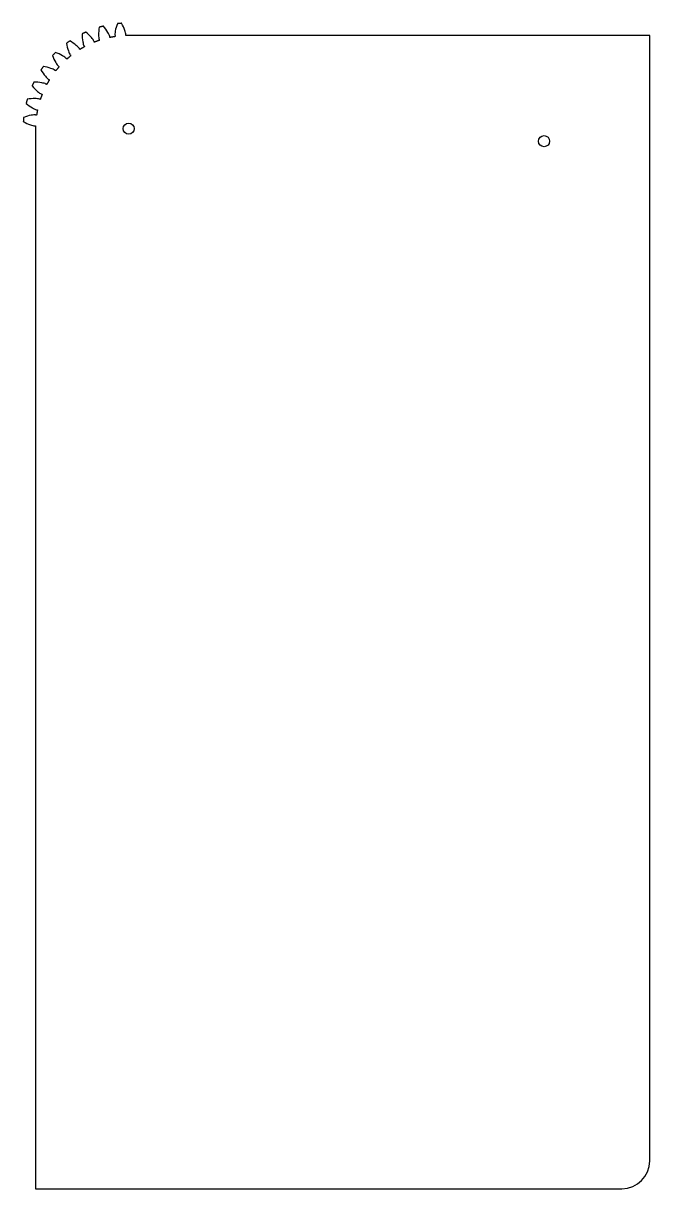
# Model space of a CAD drawing. Extents: x 72 to 298, y -420 to 0.
import ezdxf

# ---------------------------------------------------------------- set-up
doc = ezdxf.new("R2010")
doc.units = 0
doc.layers.add('Shape2DView', color=7, linetype='CONTINUOUS')

msp = doc.modelspace()

# ---------------------------------------------------------------- linework, layer by layer
at = {"layer": 'Shape2DView'}
for p, q in [((297.555, -4.53114), (109.081, -4.53114)), ((297.555, -409.531), (297.555, -4.53114)), ((76.5555, -37.0549), (76.5555, -419.531)), ((76.5555, -419.531), (287.555, -419.531))]:
    msp.add_line(p, q, dxfattribs=at)
for centre in [(110.043, -38.0173), (259.555, -42.5311)]:
    msp.add_circle(centre, 2, dxfattribs=at)
msp.add_arc((287.555, -409.531), 10, -90, 0, dxfattribs=at)
for points, knots in [([(93.305, -3.90248), (93.2942, -4.8443), (93.3448, -5.79597), (93.5226, -6.72331), (93.5774, -7.0135), (93.6463, -7.30043), (93.7293, -7.5841), (93.7934, -7.81228), (93.8762, -8.03319), (93.9775, -8.24682)], [0, 0, 0, 0, 2.83282, 2.83282, 2.83282, 3.71808, 3.71808, 3.71808, 4.42632, 4.42632, 4.42632, 4.42632]), ([(97.5649, -6.57399), (97.4664, -6.35902), (97.3504, -6.15363), (97.2168, -5.95783), (97.0529, -5.71192), (96.8774, -5.47471), (96.6903, -5.2462), (96.0942, -4.51394), (95.3977, -3.86339), (94.6693, -3.26628)], [0, 0, 0, 0, 0.708239, 0.708239, 0.708239, 1.5935, 1.5935, 1.5935, 4.42632, 4.42632, 4.42632, 4.42632]), ([(99.4832, -1.51415), (99.3091, -2.43978), (99.1937, -3.3858), (99.2078, -4.32991), (99.2113, -4.62521), (99.2293, -4.91975), (99.2618, -5.21352), (99.2854, -5.44937), (99.3285, -5.68129), (99.3912, -5.90928)], [0, 0, 0, 0, 2.83282, 2.83282, 2.83282, 3.71808, 3.71808, 3.71808, 4.42632, 4.42632, 4.42632, 4.42632]), ([(103.215, -4.88481), (103.155, -4.656), (103.076, -4.43359), (102.979, -4.21756), (102.86, -3.94692), (102.728, -3.68283), (102.584, -3.42531), (102.124, -2.60066), (101.551, -1.83906), (100.937, -1.12453)], [0, 0, 0, 0, 0.708239, 0.708239, 0.708239, 1.5935, 1.5935, 1.5935, 4.42632, 4.42632, 4.42632, 4.42632]), ([(105.982, -0.23495), (105.65, -1.11627), (105.372, -2.02789), (105.222, -2.9601), (105.174, -3.25153), (105.141, -3.54472), (105.122, -3.83967), (105.104, -4.07602), (105.106, -4.31191), (105.129, -4.54733)], [0, 0, 0, 0, 2.83282, 2.83282, 2.83282, 3.71808, 3.71808, 3.71808, 4.42632, 4.42632, 4.42632, 4.42632]), ([(109.072, -4.20234), (109.053, -3.96665), (109.014, -3.73396), (108.955, -3.50429), (108.885, -3.21713), (108.802, -2.93419), (108.704, -2.65548), (108.394, -1.7635), (107.962, -0.91398), (107.482, -0.10374)], [0, 0, 0, 0, 0.708239, 0.708239, 0.708239, 1.5935, 1.5935, 1.5935, 4.42632, 4.42632, 4.42632, 4.42632]), ([(87.6353, -7.32737), (87.7882, -8.25676), (88.0034, -9.18518), (88.3395, -10.0675), (88.4438, -10.3438), (88.5615, -10.6144), (88.6925, -10.8794), (88.7953, -11.093), (88.9151, -11.2961), (89.052, -11.4889)], [0, 0, 0, 0, 2.83282, 2.83282, 2.83282, 3.71808, 3.71808, 3.71808, 4.42632, 4.42632, 4.42632, 4.42632]), ([(92.2944, -9.21856), (92.1601, -9.02396), (92.0102, -8.84184), (91.8446, -8.6722), (91.6405, -8.4585), (91.4264, -8.25538), (91.2025, -8.06283), (90.4883, -7.4452), (89.6895, -6.92547), (88.8684, -6.46392)], [0, 0, 0, 0, 0.708239, 0.708239, 0.708239, 1.5935, 1.5935, 1.5935, 4.42632, 4.42632, 4.42632, 4.42632]), ([(82.6465, -11.6848), (82.9584, -12.5735), (83.3315, -13.4504), (83.8158, -14.261), (83.9665, -14.515), (84.1294, -14.7611), (84.3044, -14.9992), (84.4427, -15.1917), (84.596, -15.371), (84.7643, -15.5371)], [0, 0, 0, 0, 2.83282, 2.83282, 2.83282, 3.71808, 3.71808, 3.71808, 4.42632, 4.42632, 4.42632, 4.42632]), ([(87.5632, -12.7382), (87.3972, -12.5698), (87.2179, -12.4165), (87.0254, -12.2782), (86.7872, -12.1032), (86.5411, -11.9403), (86.2872, -11.7896), (85.4766, -11.3054), (84.5996, -10.9323), (83.7109, -10.6203)], [0, 0, 0, 0, 0.708239, 0.708239, 0.708239, 1.5935, 1.5935, 1.5935, 4.42632, 4.42632, 4.42632, 4.42632]), ([(83.5151, -17.0259), (83.3223, -16.8889), (83.1191, -16.7691), (82.9055, -16.6663), (82.6406, -16.5353), (82.37, -16.4177), (82.0937, -16.3133), (81.2113, -15.9772), (80.2829, -15.762), (79.3535, -15.6091)], [0, 0, 0, 0, 0.708239, 0.708239, 0.708239, 1.5935, 1.5935, 1.5935, 4.42632, 4.42632, 4.42632, 4.42632]), ([(78.4901, -16.8423), (78.9516, -17.6633), (79.4714, -18.4621), (80.089, -19.1763), (80.2815, -19.4003), (80.4847, -19.6143), (80.6984, -19.8185), (80.868, -19.984), (81.0501, -20.134), (81.2447, -20.2683)], [0, 0, 0, 0, 2.83282, 2.83282, 2.83282, 3.71808, 3.71808, 3.71808, 4.42632, 4.42632, 4.42632, 4.42632]), ([(75.2924, -22.6431), (75.8896, -23.3716), (76.5401, -24.068), (77.2724, -24.6641), (77.5009, -24.8512), (77.7381, -25.0267), (77.984, -25.1907), (78.1798, -25.3242), (78.3852, -25.4403), (78.6001, -25.5388)], [0, 0, 0, 0, 2.83282, 2.83282, 2.83282, 3.71808, 3.71808, 3.71808, 4.42632, 4.42632, 4.42632, 4.42632]), ([(80.273, -21.9514), (80.0594, -21.85), (79.8384, -21.7673), (79.6103, -21.7031), (79.3266, -21.6201), (79.0397, -21.5513), (78.7495, -21.4965), (77.8221, -21.3187), (76.8705, -21.268), (75.9286, -21.2788)], [0, 0, 0, 0, 0.708239, 0.708239, 0.708239, 1.5935, 1.5935, 1.5935, 4.42632, 4.42632, 4.42632, 4.42632]), ([(73.1507, -28.9112), (73.8652, -29.5248), (74.6268, -30.0977), (75.4515, -30.5576), (75.709, -30.7022), (75.9731, -30.8339), (76.2437, -30.9526), (76.4597, -31.0502), (76.6822, -31.1288), (76.911, -31.1884)], [0, 0, 0, 0, 2.83282, 2.83282, 2.83282, 3.71808, 3.71808, 3.71808, 4.42632, 4.42632, 4.42632, 4.42632]), ([(77.9354, -27.365), (77.7075, -27.3023), (77.4755, -27.2592), (77.2397, -27.2356), (76.9459, -27.2032), (76.6514, -27.1852), (76.3561, -27.1816), (75.412, -27.1675), (74.4659, -27.2829), (73.5403, -27.4571)], [0, 0, 0, 0, 0.708239, 0.708239, 0.708239, 1.5935, 1.5935, 1.5935, 4.42632, 4.42632, 4.42632, 4.42632]), ([(76.5735, -33.1024), (76.3381, -33.0802), (76.1022, -33.078), (75.8658, -33.0958), (75.5709, -33.1148), (75.2777, -33.1482), (74.9863, -33.196), (74.0541, -33.3461), (73.1424, -33.6239), (72.2611, -33.9562)], [0, 0, 0, 0, 0.708239, 0.708239, 0.708239, 1.5935, 1.5935, 1.5935, 4.42632, 4.42632, 4.42632, 4.42632]), ([(72.1299, -35.4559), (72.9401, -35.9361), (73.7897, -36.3681), (74.6816, -36.6778), (74.9604, -36.7754), (75.2433, -36.8592), (75.5304, -36.9292), (75.7601, -36.9878), (75.9928, -37.0265), (76.2285, -37.0456)], [0, 0, 0, 0, 2.83282, 2.83282, 2.83282, 3.71808, 3.71808, 3.71808, 4.42632, 4.42632, 4.42632, 4.42632])]:
    msp.add_open_spline(points, degree=3, knots=knots, dxfattribs=at)
for points in [[(94.6693, -3.26628), (93.305, -3.90248)], [(100.937, -1.12453), (99.4832, -1.51415)], [(107.482, -0.10374), (105.982, -0.23495)], [(88.8684, -6.46392), (87.6353, -7.32737)], [(93.9775, -8.24682), (94.1338, -8.5363)], [(97.6863, -6.87972), (97.5649, -6.57399)], [(99.4948, -6.22148), (97.6863, -6.87972)], [(99.3912, -5.90928), (99.4948, -6.22148)], [(103.281, -5.20697), (103.215, -4.88481)], [(105.176, -4.87277), (103.281, -5.20697)], [(105.129, -4.54733), (105.176, -4.87277)], [(109.081, -4.53114), (109.072, -4.20234)], [(83.7109, -10.6203), (82.6465, -11.6848)], [(89.2561, -11.7469), (87.7818, -12.984)], [(89.052, -11.4889), (89.2561, -11.7469)], [(92.467, -9.49858), (92.2944, -9.21856)], [(94.1338, -8.5363), (92.467, -9.49858)], [(79.3535, -15.6091), (78.4901, -16.8423)], [(85.0101, -15.7557), (83.773, -17.23)], [(84.7643, -15.5371), (85.0101, -15.7557)], [(87.7818, -12.984), (87.5632, -12.7382)], [(81.5247, -20.4409), (80.5625, -22.1076)], [(81.2447, -20.2683), (81.5247, -20.4409)], [(83.773, -17.23), (83.5151, -17.0259)], [(75.9286, -21.2788), (75.2924, -22.6431)], [(80.5625, -22.1076), (80.273, -21.9514)], [(73.5403, -27.4571), (73.1507, -28.9112)], [(78.2476, -27.4686), (77.9354, -27.365)], [(78.9059, -25.6601), (78.2476, -27.4686)], [(78.6001, -25.5388), (78.9059, -25.6601)], [(76.8989, -33.1502), (76.5735, -33.1024)], [(77.2331, -31.2548), (76.8989, -33.1502)], [(76.911, -31.1884), (77.2331, -31.2548)], [(72.2611, -33.9562), (72.1299, -35.4559)], [(76.2285, -37.0456), (76.5555, -37.0549)]]:
    msp.add_open_spline(points, degree=1, dxfattribs=at)

doc.saveas('drawing.dxf')
